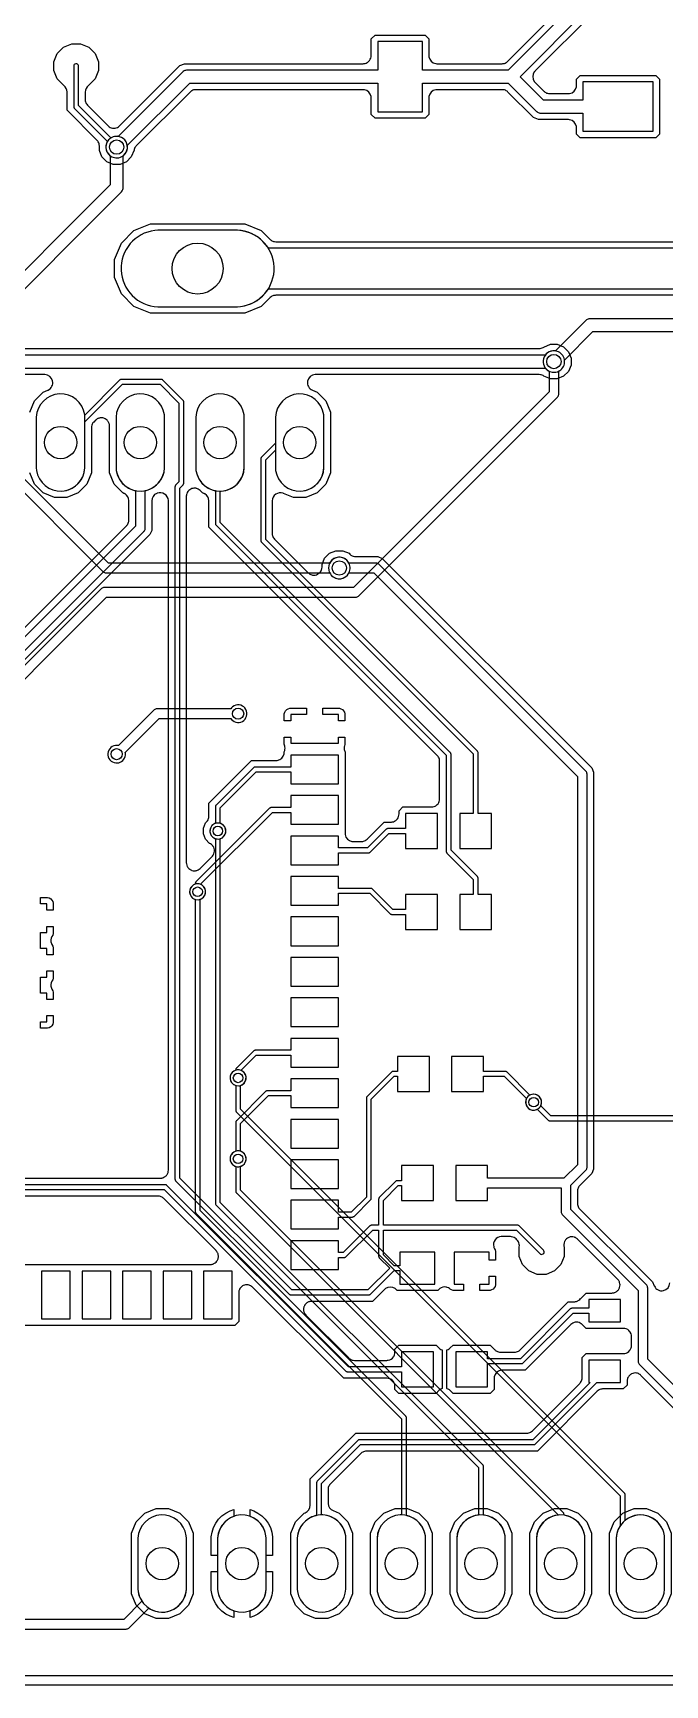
# Model space of a CAD drawing. Header units: millimetres. Extents: x 0 to 85.1, y 3.8 to 100.3.
# Drawn here: x 32.9 to 52.8, y 3.8 to 55.6 of the extents above; entities that cross this region are included whole.
import ezdxf

# ---------------------------------------------------------------- set-up
doc = ezdxf.new("R2010")
doc.units = ezdxf.units.MM

msp = doc.modelspace()

# ---------------------------------------------------------------- linework, layer by layer
at = {"layer": '16_copper'}
for points in [[(31.505, 46.458), (35.704, 50.656), (35.71, 50.664), (35.717, 50.671, 0.132344), (35.761, 50.768), (35.761, 50.776, 0.018059), (35.762, 50.791), (35.763, 50.8), (35.763, 51.801), (35.783, 51.816, 1), (35.337, 52.324), (35.306, 52.293, 0.414214), (35.337, 51.816), (35.357, 51.801), (35.357, 50.884), (31.158, 46.686)], [(63.551, 46.685), (50.419, 46.685), (50.409, 46.684), (50.399, 46.684, 0.132342), (50.3, 46.647), (50.294, 46.641, 0.018024), (50.282, 46.632), (50.275, 46.626), (49.323, 45.673), (49.298, 45.677, 0.816683), (49.124, 45.037), (49.124, 44.386), (42.99, 38.252), (35.179, 38.252), (35.173, 38.252), (35.168, 38.252, 0.153128), (35.083, 38.218), (35.071, 38.208), (30.372, 33.509)], [(30.632, 33.338), (35.242, 37.948), (43.053, 37.948), (43.059, 37.948), (43.064, 37.948, 0.153128), (43.149, 37.982), (43.161, 37.992), (49.384, 44.215), (49.387, 44.22), (49.392, 44.224, 0.153125), (49.428, 44.307), (49.428, 44.323), (49.428, 45.037), (49.464, 45.058, 0.26795), (49.614, 45.361), (49.61, 45.386), (50.503, 46.279), (63.551, 46.279)], [(32.04, 41.845), (35.131, 38.754), (35.136, 38.751), (35.14, 38.746, 0.153125), (35.223, 38.71), (35.239, 38.71), (42.243, 38.71), (42.264, 38.674, 0.26795), (42.567, 38.525), (42.611, 38.53, 1), (42.479, 39.194), (42.436, 39.182, 0.196426), (42.243, 39.014), (35.302, 39.014), (32.064, 42.253)], [(71.088, 21.666), (49.181, 21.666), (48.863, 21.984), (48.873, 22.002, 1), (48.409, 22.194), (48.397, 22.157, 0.612798), (48.737, 21.866), (48.755, 21.876), (49.095, 21.536), (49.102, 21.531), (49.108, 21.526, 0.087651), (49.133, 21.516), (49.14, 21.515), (49.149, 21.514), (71.12, 21.514)], [(26.63, 5.563), (35.847, 5.563), (35.853, 5.563), (35.858, 5.563, 0.153128), (35.943, 5.597), (35.955, 5.607), (36.57, 6.222), (36.598, 6.204, 0.566493), (37.752, 6.821), (37.752, 8.419), (37.745, 8.494, 0.906347), (36.228, 8.419), (36.228, 6.821), (36.235, 6.746, 0.098491), (36.336, 6.466), (36.354, 6.438), (35.784, 5.867), (26.693, 5.867)]]:
    msp.add_lwpolyline(points, format="xyb", dxfattribs=at)
for points in [[(39.441, 47.067, 0.924391), (39.347, 49.46), (36.853, 49.46), (36.759, 49.453, 0.924391), (36.853, 47.06), (39.347, 47.06)], [(33.914, 41.282, 0.357806), (34.564, 42), (34.564, 43.598), (34.557, 43.673, 0.906347), (33.04, 43.598), (33.04, 42), (33.047, 41.925, 0.385742), (33.839, 41.275)], [(36.414, 41.282, 0.357806), (37.064, 42), (37.064, 43.598), (37.057, 43.673, 0.906347), (35.54, 43.598), (35.54, 42), (35.547, 41.925, 0.385742), (36.339, 41.275)], [(38.914, 41.282, 0.357806), (39.564, 42), (39.564, 43.598), (39.557, 43.673, 0.906347), (38.04, 43.598), (38.04, 42), (38.047, 41.925, 0.385742), (38.839, 41.275)], [(41.414, 41.282, 0.357806), (42.064, 42), (42.064, 43.598), (42.057, 43.673, 0.906347), (40.54, 43.598), (40.54, 42), (40.547, 41.925, 0.385742), (41.339, 41.275)], [(35.624, 32.752, 0.368919), (35.835, 33.042), (35.83, 33.074), (36.893, 34.138), (39.141, 34.138), (39.16, 34.111, 1), (39.58, 34.469), (39.549, 34.5, 0.414214), (39.16, 34.469), (39.141, 34.442), (36.83, 34.442), (36.824, 34.442), (36.819, 34.442, 0.153128), (36.734, 34.408), (36.722, 34.398), (35.614, 33.29), (35.582, 33.295, 1), (35.538, 32.745), (35.582, 32.745)], [(47.102, 6.103, 0.357806), (47.752, 6.821), (47.752, 8.419), (47.745, 8.494, 0.330355), (47.102, 9.137), (47.066, 9.14), (47.066, 10.668), (47.065, 10.676), (47.064, 10.685, 0.087654), (47.054, 10.709), (47.049, 10.715), (47.044, 10.722), (38.811, 18.955), (38.811, 30.369), (38.831, 30.375, 1), (38.639, 30.839), (38.604, 30.821, 0.612802), (38.639, 30.375), (38.659, 30.369), (38.659, 18.923), (38.66, 18.915), (38.661, 18.906, 0.087654), (38.671, 18.882), (38.676, 18.876), (38.681, 18.869), (46.914, 10.636), (46.914, 9.14), (46.878, 9.137, 0.357806), (46.228, 8.419), (46.228, 6.821), (46.235, 6.746, 0.385742), (47.027, 6.096)], [(44.602, 6.103, 0.357806), (45.252, 6.821), (45.252, 8.419), (45.245, 8.494, 0.303346), (44.675, 9.122), (44.653, 9.126), (44.653, 12.192), (44.652, 12.2), (44.651, 12.209, 0.087654), (44.641, 12.233), (44.636, 12.239), (44.631, 12.246), (38.176, 18.701), (38.176, 28.464), (38.196, 28.47, 1), (38.004, 28.934), (37.969, 28.916, 0.612802), (38.004, 28.47), (38.024, 28.464), (38.024, 18.669), (38.025, 18.661), (38.026, 18.652, 0.087654), (38.036, 18.628), (38.041, 18.622), (38.046, 18.615), (44.501, 12.16), (44.501, 9.144), (44.453, 9.144, 0.385743), (43.728, 8.419), (43.728, 6.821), (43.735, 6.746, 0.385742), (44.527, 6.096)], [(52.102, 6.103, 0.357806), (52.752, 6.821), (52.752, 8.419), (52.745, 8.494, 0.566493), (51.536, 8.995), (51.511, 8.975), (51.511, 9.779), (51.51, 9.787), (51.509, 9.796, 0.087654), (51.499, 9.82), (51.494, 9.826), (51.489, 9.833), (39.446, 21.876), (39.446, 22.622), (39.466, 22.628, 1), (39.274, 23.092), (39.239, 23.074, 0.612802), (39.274, 22.628), (39.294, 22.622), (39.294, 21.844), (39.295, 21.836), (39.296, 21.827, 0.087654), (39.306, 21.803), (39.311, 21.797), (39.316, 21.79), (51.359, 9.747), (51.359, 8.809), (51.336, 8.774, 0.123338), (51.228, 8.419), (51.228, 6.821), (51.235, 6.746, 0.385742), (52.027, 6.096)], [(49.602, 6.103, 0.357806), (50.252, 6.821), (50.252, 8.419), (50.245, 8.494, 0.303346), (49.675, 9.122), (49.606, 9.136, 0.171729), (49.594, 9.185), (49.589, 9.191), (49.584, 9.198), (39.446, 19.336), (39.446, 20.082), (39.466, 20.088, 1), (39.274, 20.552), (39.239, 20.534, 0.612802), (39.274, 20.088), (39.294, 20.082), (39.294, 19.304), (39.295, 19.296), (39.296, 19.287, 0.087654), (39.306, 19.263), (39.311, 19.257), (39.316, 19.25), (49.425, 9.141), (49.378, 9.137, 0.357806), (48.728, 8.419), (48.728, 6.821), (48.735, 6.746, 0.385742), (49.527, 6.096)], [(39.602, 6.103, 0.357806), (40.252, 6.821), (40.252, 8.419), (40.245, 8.494, 0.906347), (38.728, 8.419), (38.728, 6.821), (38.735, 6.746, 0.385742), (39.527, 6.096)], [(42.102, 6.103, 0.357806), (42.752, 6.821), (42.752, 8.419), (42.745, 8.494, 0.906347), (41.228, 8.419), (41.228, 6.821), (41.235, 6.746, 0.385742), (42.027, 6.096)]]:
    msp.add_lwpolyline(points, format="xyb", close=True, dxfattribs=at)
at = {"layer": '1_copper'}
for points in [[(50.536, 56.309), (48.687, 54.46), (48.674, 54.444), (48.661, 54.43, 0.325016), (48.661, 54.131), (48.687, 54.101, 0.000439), (48.687, 54.1), (48.965, 53.823), (48.979, 53.81), (48.994, 53.797, 0.118893), (49.104, 53.751), (49.144, 53.748, 0.000218), (49.144, 53.748), (49.731, 53.748), (49.751, 53.75), (49.77, 53.751, 0.325016), (49.982, 53.962), (49.985, 54.002, 0.00044), (49.985, 54.002), (49.985, 54.2), (50.105, 54.32), (52.475, 54.32), (52.595, 54.2), (52.595, 52.48), (52.475, 52.36), (50.105, 52.36), (49.985, 52.48), (49.985, 52.678), (49.984, 52.697), (49.982, 52.717, 0.325016), (49.771, 52.929), (49.731, 52.932, 0.00044), (49.731, 52.932), (48.789, 52.932), (48.639, 52.994), (47.835, 53.797), (47.82, 53.81), (47.806, 53.823, 0.118893), (47.696, 53.869), (47.656, 53.872, 0.000218), (47.656, 53.872), (45.609, 53.872), (45.589, 53.87), (45.57, 53.869, 0.325016), (45.358, 53.658), (45.355, 53.618, 0.00044), (45.355, 53.618), (45.355, 53.095), (45.235, 52.975), (43.665, 52.975), (43.545, 53.095), (43.545, 53.618), (43.544, 53.637), (43.542, 53.657, 0.325016), (43.331, 53.869), (43.291, 53.872, 0.00044), (43.291, 53.872), (38.044, 53.872), (38.025, 53.87), (38.005, 53.869, 0.118891), (37.895, 53.823), (37.865, 53.798), (37.865, 53.797), (37.865, 53.797), (36.177, 52.11), (36.164, 52.094), (36.151, 52.08, 0.115186), (36.106, 51.97), (36.106, 51.97), (36.02, 51.763), (35.867, 51.61), (35.668, 51.528), (35.452, 51.528), (35.253, 51.61), (35.1, 51.763), (35.017, 51.962), (35.017, 52.11), (35.016, 52.129), (35.014, 52.149, 0.118891), (34.969, 52.259), (34.943, 52.289), (34.943, 52.289), (34.943, 52.289), (34.009, 53.224), (34.009, 53.794), (34.008, 53.803, 0.224707), (33.904, 53.999), (33.903, 54), (33.692, 54.211), (33.585, 54.47), (33.585, 54.75), (33.692, 55.009), (33.891, 55.208), (34.15, 55.315), (34.43, 55.315), (34.689, 55.208), (34.888, 55.009), (34.995, 54.75), (34.995, 54.47), (34.888, 54.211), (34.677, 54), (34.676, 54, 0.240727), (34.571, 53.794), (34.571, 53.562), (34.573, 53.542), (34.574, 53.523, 0.118894), (34.62, 53.413), (34.645, 53.382, 0.000217), (34.646, 53.382), (35.291, 52.737), (35.305, 52.725), (35.321, 52.711, 0.078613), (35.391, 52.675), (35.391, 52.675), (35.392, 52.675, 0.157756), (35.548, 52.675), (35.548, 52.675), (35.548, 52.675, 0.078613), (35.619, 52.711), (35.649, 52.737, 0.000439), (35.65, 52.737), (37.539, 54.626), (37.689, 54.688), (43.291, 54.688), (43.311, 54.69), (43.33, 54.691, 0.11867), (43.44, 54.737), (43.454, 54.749), (43.47, 54.762, 0.158654), (43.542, 54.902), (43.545, 54.942, 0.00044), (43.545, 54.942), (43.545, 55.465), (43.665, 55.585), (45.235, 55.585), (45.355, 55.465), (45.355, 54.942), (45.357, 54.921), (45.358, 54.903, 0.325016), (45.569, 54.691), (45.609, 54.688, 0.00044), (45.609, 54.688), (47.656, 54.688), (47.675, 54.69), (47.695, 54.691, 0.118891), (47.805, 54.737), (47.835, 54.762), (47.835, 54.763), (47.835, 54.763), (49.707, 56.635)], [(49.987, 56.624), (47.846, 54.483), (45.15, 54.483), (45.15, 55.38), (43.75, 55.38), (43.75, 54.483), (37.77, 54.483), (37.76, 54.482), (37.75, 54.482, 0.132342), (37.651, 54.445), (37.645, 54.439, 0.018024), (37.633, 54.43), (37.626, 54.424), (35.607, 52.404), (35.582, 52.408, 0.131654), (35.41, 52.373), (35.381, 52.357), (34.366, 53.372), (34.366, 54.61), (34.363, 54.632, 0.866051), (34.214, 54.61), (34.214, 53.34), (34.215, 53.332), (34.216, 53.323, 0.087654), (34.226, 53.299), (34.231, 53.293), (34.236, 53.286), (35.273, 52.249), (35.257, 52.22, 0.577352), (35.582, 51.733), (35.626, 51.738, 0.376374), (35.898, 52.092), (35.894, 52.117), (37.854, 54.077), (43.75, 54.077), (43.75, 53.18), (45.15, 53.18), (45.15, 54.077), (47.846, 54.077), (48.726, 53.196), (48.734, 53.19), (48.741, 53.183, 0.132344), (48.838, 53.139), (48.846, 53.139, 0.018059), (48.861, 53.138), (48.87, 53.137), (50.19, 53.137), (50.19, 52.565), (52.39, 52.565), (52.39, 54.115), (50.19, 54.115), (50.19, 53.543), (48.954, 53.543), (48.217, 54.28), (50.334, 56.396)], [(58.587, 47.42), (40.553, 47.42), (40.533, 47.418), (40.514, 47.417, 0.118891), (40.403, 47.372), (40.373, 47.346), (40.373, 47.346), (40.373, 47.346), (40.096, 47.069), (39.58, 46.855), (36.62, 46.855), (36.104, 47.069), (35.709, 47.464), (35.495, 47.98), (35.495, 48.54), (35.709, 49.056), (36.104, 49.451), (36.62, 49.665), (39.58, 49.665), (40.096, 49.451), (40.373, 49.174), (40.388, 49.162), (40.403, 49.149, 0.118893), (40.513, 49.103), (40.552, 49.1, 0.000218), (40.553, 49.1), (58.587, 49.1)], [(58.42, 48.895), (40.319, 48.895), (40.299, 48.927, 0.240079), (39.347, 49.46), (36.853, 49.46), (36.759, 49.453, 0.924391), (36.853, 47.06), (39.347, 47.06), (39.441, 47.067, 0.219407), (40.299, 47.593), (40.319, 47.625), (58.42, 47.625)], [(22.733, 45.136), (49.007, 45.136), (49.022, 45.116, 0.233168), (49.298, 45.002), (49.342, 45.007, 1), (49.21, 45.671), (49.167, 45.659, 0.131653), (49.022, 45.562), (49.007, 45.542), (22.817, 45.542)], [(23.007, 45.747), (48.812, 45.747), (48.831, 45.749), (48.851, 45.75, 0.115185), (48.961, 45.796), (48.961, 45.796), (49.168, 45.881), (49.384, 45.881), (49.583, 45.799), (49.736, 45.646), (49.818, 45.447), (49.818, 45.231), (49.736, 45.032), (49.583, 44.879), (49.384, 44.797), (49.168, 44.797), (48.961, 44.882), (48.961, 44.882, 0.118225), (48.852, 44.928), (48.812, 44.931, 0.000218), (48.812, 44.931), (41.799, 44.931), (41.789, 44.93, 0.804497), (41.702, 44.442), (41.85, 44.381), (42.122, 44.109), (42.269, 43.753), (42.269, 41.845), (42.122, 41.489), (41.85, 41.217), (41.494, 41.07), (41.11, 41.07), (40.791, 41.202), (40.782, 41.205, 0.522178), (40.44, 40.967), (40.44, 39.946), (40.442, 39.926), (40.443, 39.907, 0.118894), (40.489, 39.797), (40.514, 39.766), (40.515, 39.766), (40.515, 39.766), (41.569, 38.712), (41.584, 38.698), (41.599, 38.686), (41.599, 38.686), (41.599, 38.686, 0.118003), (41.708, 38.641), (41.708, 38.641), (41.709, 38.641, 0.157979), (41.863, 38.665), (41.863, 38.665), (41.863, 38.665, 0.039027), (41.897, 38.686), (41.897, 38.686), (41.897, 38.686), (41.91, 38.696), (41.928, 38.711, 0.078834), (41.975, 38.776), (41.982, 38.792), (41.99, 38.812), (41.99, 38.812), (41.99, 38.812, 0.039025), (41.999, 38.851), (41.999, 38.851), (41.999, 38.851), (42.003, 38.891, 0.000658), (42.003, 38.891), (42.003, 38.97), (42.085, 39.169), (42.238, 39.322), (42.437, 39.404), (42.653, 39.404), (42.852, 39.322), (42.88, 39.294, 0.158205), (43.02, 39.223), (43.06, 39.219, 0.000218), (43.06, 39.219), (43.759, 39.219), (43.89, 39.165), (50.468, 32.587), (50.522, 32.456), (50.522, 19.995), (50.468, 19.864), (50.089, 19.484), (50.076, 19.469), (50.063, 19.455, 0.118893), (50.018, 19.345), (50.014, 19.305, 0.000218), (50.014, 19.305), (50.014, 18.922), (50.016, 18.902), (50.017, 18.883, 0.118891), (50.063, 18.773), (50.089, 18.743), (50.089, 18.743), (50.089, 18.743), (52.373, 16.458), (52.424, 16.335), (52.428, 16.327, 0.804454), (52.913, 16.433)], [(32.835, 43.753), (32.982, 44.109), (33.254, 44.381), (33.402, 44.442), (33.411, 44.447, 0.8045), (33.305, 44.931), (31.799, 44.931)], [(26.781, 31.097), (35.87, 40.186), (35.883, 40.201), (35.896, 40.215, 0.118893), (35.941, 40.325), (35.945, 40.365, 0.000218), (35.945, 40.365), (35.945, 40.969), (35.944, 40.978, 0.249911), (35.824, 41.185), (35.815, 41.189, 0.026841), (35.788, 41.203), (35.754, 41.217), (35.482, 41.489), (35.335, 41.845), (35.335, 43.321), (35.334, 43.338), (35.332, 43.361, 0.039468), (35.323, 43.4), (35.316, 43.417), (35.307, 43.436), (35.307, 43.436), (35.307, 43.436), (35.298, 43.451), (35.287, 43.47, 0.00022), (35.287, 43.47), (35.275, 43.484), (35.261, 43.5, 0.078834), (35.197, 43.547), (35.177, 43.556), (35.16, 43.563), (35.16, 43.563), (35.16, 43.563, 0.118223), (35.042, 43.572), (35.021, 43.567), (35.003, 43.563), (35.003, 43.563), (35.003, 43.563), (34.983, 43.555), (34.966, 43.548), (34.966, 43.548), (34.966, 43.548, 0.039248), (34.932, 43.527), (34.902, 43.501), (34.902, 43.501), (34.901, 43.501), (34.843, 43.443, 0.158205), (34.772, 43.303), (34.769, 43.263, 0.000218), (34.769, 43.263), (34.769, 41.845), (34.622, 41.489), (34.35, 41.217), (33.994, 41.07), (33.61, 41.07), (33.254, 41.217), (32.982, 41.489), (32.835, 41.845)], [(31.718, 19.712), (36.93, 19.712), (36.949, 19.714), (36.969, 19.715, 0.018066), (36.989, 19.72), (37.008, 19.724), (37.008, 19.725), (37.008, 19.725, 0.078614), (37.079, 19.761), (37.093, 19.773), (37.109, 19.786, 0.039688), (37.135, 19.817), (37.145, 19.832), (37.156, 19.85, 0.079053), (37.181, 19.926), (37.184, 19.966, 0.00044), (37.184, 19.966), (37.184, 40.975), (37.183, 40.985, 0.493092), (36.833, 41.21), (36.816, 41.203, 0.303312), (36.659, 40.969), (36.659, 40.041), (36.605, 39.91), (27.287, 30.591)], [(54.598, 11.658), (52.222, 14.033), (52.222, 16.256), (52.222, 16.262), (52.222, 16.267, 0.153128), (52.188, 16.352), (52.178, 16.364), (49.809, 18.732), (49.809, 19.495), (50.273, 19.958), (50.276, 19.963), (50.281, 19.967, 0.153125), (50.317, 20.05), (50.317, 20.066), (50.317, 32.385), (50.317, 32.391), (50.317, 32.396, 0.153128), (50.283, 32.481), (50.273, 32.493), (43.796, 38.97), (43.791, 38.973), (43.787, 38.978, 0.153125), (43.704, 39.014), (43.688, 39.014), (42.847, 39.014), (42.826, 39.05, 1), (42.264, 38.674), (42.291, 38.639, 0.531439), (42.847, 38.71), (43.625, 38.71), (50.013, 32.322), (50.013, 20.129), (49.594, 19.71), (47.197, 19.71), (47.197, 20.108), (46.197, 20.108), (46.197, 19.008), (47.197, 19.008), (47.197, 19.406), (49.505, 19.406), (49.505, 18.669), (49.505, 18.663), (49.505, 18.658, 0.153128), (49.539, 18.573), (49.549, 18.561), (51.918, 16.193), (51.918, 13.97), (51.918, 13.964), (51.918, 13.959, 0.153128), (51.952, 13.874), (51.962, 13.862), (54.338, 11.487)], [(31.496, 19.355), (37.052, 19.355), (42.745, 13.662), (42.752, 13.657), (42.758, 13.652, 0.087651), (42.783, 13.642), (42.79, 13.641), (42.799, 13.64), (44.497, 13.64), (44.497, 13.166), (45.497, 13.166), (45.497, 14.266), (44.497, 14.266), (44.497, 13.792), (42.831, 13.792), (37.138, 19.485), (37.131, 19.49), (37.125, 19.495, 0.087651), (37.1, 19.505), (37.093, 19.506), (37.084, 19.507), (31.528, 19.507)], [(28.023, 17.005), (38.499, 17.005), (38.519, 17.007), (38.539, 17.008, 0.039465), (38.578, 17.017), (38.595, 17.024), (38.614, 17.033), (38.614, 17.033), (38.614, 17.033), (38.63, 17.042), (38.648, 17.053, 0.078836), (38.704, 17.109), (38.714, 17.125), (38.725, 17.143, 0.000221), (38.725, 17.143), (38.734, 17.163), (38.741, 17.18), (38.741, 17.18), (38.741, 17.18, 0.039244), (38.75, 17.219), (38.751, 17.236), (38.753, 17.258, 0.000218), (38.753, 17.259), (38.752, 17.277), (38.75, 17.298, 0.039245), (38.741, 17.337), (38.741, 17.337), (38.741, 17.337, 0.039247), (38.726, 17.374), (38.716, 17.389), (38.705, 17.408, 0.00022), (38.705, 17.408), (38.679, 17.438, 0.000659), (38.679, 17.439), (37.042, 19.075), (37.027, 19.088), (37.012, 19.101, 0.118893), (36.902, 19.147), (36.863, 19.15, 0.000218), (36.862, 19.15), (31.38, 19.15)], [(54.058, 11.476), (52.009, 13.526), (51.994, 13.539), (51.979, 13.552), (51.978, 13.552), (51.978, 13.552, 0.118003), (51.869, 13.597), (51.869, 13.597), (51.869, 13.597, 0.157979), (51.714, 13.573), (51.714, 13.573), (51.714, 13.573, 0.039027), (51.68, 13.552), (51.68, 13.552), (51.68, 13.552), (51.666, 13.54), (51.65, 13.526, 0.118225), (51.588, 13.426), (51.588, 13.425), (51.588, 13.425, 0.039025), (51.578, 13.387), (51.578, 13.387), (51.578, 13.387), (51.575, 13.347, 0.000658), (51.575, 13.346), (51.575, 13.22), (51.455, 13.1), (50.818, 13.1), (50.798, 13.098), (50.779, 13.097, 0.118891), (50.669, 13.052), (50.638, 13.026), (50.638, 13.026), (50.638, 13.026), (48.761, 11.149), (43.402, 11.149), (43.382, 11.147), (43.363, 11.146, 0.118891), (43.253, 11.1), (43.222, 11.075), (43.222, 11.074), (43.222, 11.074), (42.266, 10.118), (42.253, 10.103), (42.24, 10.088, 0.118893), (42.194, 9.978), (42.191, 9.939, 0.000218), (42.191, 9.938), (42.191, 9.515), (42.192, 9.505, 0.292976), (42.348, 9.28), (42.538, 9.202), (42.81, 8.93), (42.957, 8.574), (42.957, 6.666), (42.81, 6.31), (42.538, 6.038), (42.182, 5.891), (41.798, 5.891), (41.442, 6.038), (41.17, 6.31), (41.023, 6.666), (41.023, 8.574), (41.17, 8.93), (41.442, 9.202), (41.472, 9.214, 0.303351), (41.629, 9.449), (41.629, 10.276), (43.064, 11.711), (48.423, 11.711), (48.443, 11.713), (48.462, 11.714, 0.118891), (48.572, 11.76), (48.603, 11.785), (48.603, 11.786), (48.603, 11.786), (50.091, 13.273), (50.103, 13.288), (50.116, 13.303, 0.118893), (50.162, 13.413), (50.165, 13.453, 0.000218), (50.165, 13.453), (50.165, 14.09), (50.285, 14.21), (51.459, 14.21), (51.478, 14.212), (51.498, 14.213, 0.199142), (51.664, 14.314), (51.673, 14.33), (51.685, 14.348, 0.079053), (51.709, 14.424), (51.713, 14.464, 0.00044), (51.713, 14.464), (51.713, 14.746), (51.711, 14.766), (51.71, 14.785, 0.079055), (51.685, 14.861), (51.676, 14.876), (51.664, 14.895, 0.199138), (51.499, 14.997), (51.459, 15, 0.00044), (51.459, 15), (50.285, 15), (50.166, 15.119), (50.151, 15.132), (50.136, 15.145, 0.078613), (50.065, 15.181), (50.065, 15.181), (50.065, 15.181, 0.157756), (49.909, 15.181), (49.908, 15.181), (49.908, 15.181, 0.078613), (49.837, 15.145), (49.807, 15.119, 0.000437), (49.807, 15.119), (48.376, 13.689), (47.656, 13.689), (47.636, 13.687), (47.617, 13.686, 0.325016), (47.405, 13.475), (47.402, 13.435, 0.00044), (47.402, 13.435), (47.402, 13.081), (47.282, 12.961), (46.112, 12.961), (46.027, 13.046), (46.012, 13.059), (45.997, 13.072, 0.079052), (45.926, 13.108), (45.923, 13.109), (45.923, 14.323), (45.925, 14.323, 0.079052), (45.996, 14.359), (46.026, 14.385, 0.000439), (46.027, 14.386), (46.112, 14.471), (47.282, 14.471), (47.427, 14.326), (47.442, 14.313), (47.457, 14.3, 0.118893), (47.567, 14.254), (47.607, 14.251, 0.000218), (47.607, 14.251), (48.038, 14.251), (48.058, 14.253), (48.077, 14.254, 0.118891), (48.187, 14.3), (48.218, 14.325), (48.218, 14.326), (48.218, 14.326), (49.729, 15.836), (49.911, 15.836), (49.931, 15.838), (49.95, 15.839, 0.07762), (50.026, 15.864), (50.042, 15.873), (50.06, 15.884, 0.07797), (50.116, 15.941), (50.117, 15.942), (50.285, 16.11), (51.097, 16.11), (51.117, 16.112), (51.137, 16.113, 0.039468), (51.176, 16.122), (51.193, 16.129), (51.212, 16.138), (51.212, 16.138), (51.213, 16.138), (51.228, 16.147), (51.246, 16.158, 0.039466), (51.277, 16.184), (51.289, 16.198), (51.303, 16.214, 0.00022), (51.303, 16.214), (51.312, 16.23), (51.323, 16.248, 0.000221), (51.324, 16.248), (51.332, 16.268), (51.339, 16.285), (51.339, 16.285), (51.339, 16.285, 0.157978), (51.339, 16.442), (51.339, 16.442), (51.339, 16.442, 0.039026), (51.324, 16.479), (51.324, 16.479), (51.324, 16.479, 0.039248), (51.303, 16.513), (51.277, 16.543, 0.000659), (51.277, 16.544), (50.021, 17.799), (50.014, 17.806, 0.090637), (49.929, 17.857), (49.92, 17.861, 0.368471), (49.615, 17.736), (49.612, 17.726, 0.176579), (49.6, 17.542), (49.6, 17.541), (49.6, 17.259), (49.493, 17), (49.294, 16.801), (49.035, 16.694), (48.755, 16.694), (48.496, 16.801), (48.297, 17), (48.19, 17.259), (48.19, 17.557), (48.19, 17.557, 0.078614), (48.19, 17.637), (48.188, 17.647, 0.139652), (48.119, 17.777), (48.091, 17.805, 0.158203), (47.951, 17.877), (47.912, 17.88, 0.000206), (47.911, 17.88), (47.636, 17.88), (47.629, 17.879), (47.623, 17.879, 0.476491), (47.391, 17.561), (47.394, 17.548), (47.396, 17.542), (47.398, 17.536, 0.036717), (47.416, 17.499), (47.433, 17.468), (47.447, 17.417), (47.447, 17.145), (47.247, 17.145), (47.247, 17.391), (46.147, 17.391), (46.147, 16.391), (46.443, 16.391), (46.443, 16.191), (46.121, 16.191), (46.07, 16.205), (46.021, 16.233), (46.015, 16.238), (46, 16.251, 0.078614), (45.93, 16.287), (45.929, 16.287), (45.929, 16.287), (45.911, 16.291), (45.891, 16.296, 0.198686), (45.702, 16.251), (45.702, 16.251), (45.702, 16.251), (45.671, 16.225, 0.000461), (45.671, 16.225), (45.632, 16.186), (44.362, 16.186), (44.324, 16.224), (44.309, 16.237), (44.295, 16.249), (44.294, 16.249), (44.294, 16.249, 0.324531), (43.996, 16.25), (43.966, 16.224, 0.000439), (43.965, 16.224), (43.829, 16.087), (43.829, 16.087), (43.589, 15.848), (41.678, 15.848), (41.658, 15.846), (41.639, 15.845, 0.039465), (41.6, 15.835), (41.583, 15.828), (41.563, 15.82), (41.563, 15.82), (41.563, 15.82), (41.547, 15.811), (41.529, 15.8, 0.118448), (41.452, 15.709), (41.443, 15.689), (41.437, 15.673), (41.437, 15.673), (41.437, 15.673), (41.432, 15.652), (41.427, 15.634, 0.078833), (41.427, 15.555), (41.432, 15.534), (41.436, 15.516), (41.436, 15.516), (41.436, 15.516), (41.445, 15.494), (41.451, 15.479, 0.039465), (41.472, 15.445), (41.498, 15.415, 0.000659), (41.498, 15.414), (42.841, 14.072), (42.856, 14.059), (42.871, 14.046, 0.118893), (42.981, 14), (43.02, 13.997, 0.000218), (43.021, 13.997), (44.038, 13.997), (44.058, 13.999), (44.077, 14, 0.199142), (44.243, 14.102), (44.253, 14.117), (44.264, 14.135, 0.079053), (44.289, 14.211), (44.292, 14.251, 0.00044), (44.292, 14.251), (44.292, 14.351), (44.412, 14.471), (45.582, 14.471), (45.667, 14.386), (45.684, 14.372), (45.697, 14.36), (45.697, 14.36), (45.698, 14.36, 0.078612), (45.768, 14.324), (45.771, 14.323), (45.771, 13.109), (45.769, 13.109, 0.079053), (45.698, 13.073), (45.668, 13.047, 0.000442), (45.667, 13.046), (45.582, 12.961), (44.412, 12.961), (44.292, 13.081), (44.292, 13.181, 0.36847), (44.078, 13.432), (44.038, 13.435, 0.00044), (44.038, 13.435), (42.683, 13.435), (39.824, 16.294), (39.808, 16.307), (39.794, 16.319), (39.793, 16.32), (39.793, 16.32, 0.118003), (39.684, 16.365), (39.684, 16.365), (39.684, 16.365, 0.157979), (39.529, 16.341), (39.529, 16.341), (39.529, 16.341, 0.039027), (39.495, 16.32), (39.495, 16.32), (39.495, 16.32), (39.481, 16.308), (39.465, 16.294, 0.118225), (39.403, 16.193), (39.403, 16.193), (39.403, 16.193, 0.039025), (39.393, 16.155), (39.393, 16.155), (39.393, 16.154), (39.39, 16.115, 0.000658), (39.39, 16.114), (39.39, 15.215), (39.27, 15.095), (28.024, 15.095)]]:
    msp.add_lwpolyline(points, format="xyb", dxfattribs=at)
for points in [[(43.481, 16.054), (43.49, 16.055, 0.087654), (43.514, 16.065), (43.52, 16.07), (43.527, 16.075), (44.267, 16.815), (44.447, 16.815), (44.447, 16.391), (45.547, 16.391), (45.547, 17.391), (44.447, 17.391), (44.447, 16.967), (44.267, 16.967), (43.93, 17.304), (43.93, 18.085), (48.101, 18.085), (48.841, 17.345), (48.859, 17.332, 0.866058), (48.949, 17.453), (48.187, 18.215), (48.18, 18.22), (48.174, 18.225, 0.087651), (48.149, 18.235), (48.142, 18.236), (48.133, 18.237), (43.93, 18.237), (43.93, 19.018), (44.394, 19.482), (44.497, 19.482), (44.497, 19.008), (45.497, 19.008), (45.497, 20.108), (44.497, 20.108), (44.497, 19.634), (44.362, 19.634), (44.354, 19.633), (44.345, 19.632, 0.087654), (44.321, 19.622), (44.315, 19.617), (44.308, 19.612), (43.8, 19.104), (43.795, 19.097), (43.79, 19.091, 0.087651), (43.78, 19.066), (43.779, 19.059), (43.778, 19.05), (43.778, 18.237), (43.561, 18.237), (43.553, 18.236), (43.544, 18.235, 0.087654), (43.52, 18.225), (43.514, 18.22), (43.507, 18.215), (42.668, 17.376), (42.52, 17.376), (42.52, 17.75), (41.02, 17.75), (41.02, 16.85), (42.52, 16.85), (42.52, 17.224), (42.7, 17.224), (42.708, 17.225), (42.717, 17.226, 0.087654), (42.741, 17.236), (42.747, 17.241), (42.754, 17.246), (43.593, 18.085), (43.778, 18.085), (43.778, 17.272), (43.779, 17.264), (43.78, 17.255, 0.087654), (43.79, 17.231), (43.795, 17.225), (43.8, 17.218), (44.127, 16.891), (43.441, 16.205), (41.053, 16.205), (37.541, 19.717), (37.541, 41.37), (37.646, 41.475), (37.651, 41.482), (37.656, 41.488, 0.087651), (37.666, 41.513), (37.667, 41.52), (37.668, 41.529), (37.668, 44.069), (37.667, 44.077), (37.666, 44.086, 0.087654), (37.656, 44.11), (37.651, 44.116), (37.646, 44.123), (37.011, 44.758), (37.004, 44.763), (36.998, 44.768, 0.087651), (36.973, 44.778), (36.966, 44.779), (36.957, 44.78), (35.707, 44.78), (35.699, 44.779), (35.69, 44.778, 0.087654), (35.666, 44.768), (35.66, 44.763), (35.653, 44.758), (34.558, 43.662), (34.557, 43.673, 0.906347), (33.04, 43.598), (33.04, 42), (33.047, 41.925, 0.906347), (34.564, 42), (34.564, 43.453), (35.739, 44.628), (36.925, 44.628), (37.516, 44.037), (37.516, 41.561), (37.411, 41.456), (37.406, 41.449), (37.401, 41.443, 0.087651), (37.391, 41.418), (37.39, 41.411), (37.389, 41.402), (37.389, 19.685), (37.39, 19.677), (37.391, 19.668, 0.087654), (37.401, 19.644), (37.406, 19.638), (37.411, 19.631), (40.967, 16.075), (40.974, 16.07), (40.98, 16.065, 0.087651), (41.005, 16.055), (41.012, 16.054), (41.021, 16.053), (43.473, 16.053)], [(26.736, 30.148, 0.450214), (26.991, 30.586), (36.41, 40.004), (36.413, 40.009), (36.418, 40.013, 0.153125), (36.454, 40.096), (36.454, 40.112), (36.454, 41.29), (36.487, 41.297, 0.330355), (37.064, 42), (37.064, 43.598), (37.057, 43.673, 0.906347), (35.54, 43.598), (35.54, 42), (35.547, 41.925, 0.303346), (36.117, 41.297), (36.15, 41.29), (36.15, 40.175), (26.776, 30.801), (26.736, 30.812, 1), (26.604, 30.148), (26.648, 30.143), (26.692, 30.143)], [(47.324, 28.617), (46.9, 28.617), (46.9, 29.122), (46.899, 29.13), (46.898, 29.139, 0.087654), (46.888, 29.163), (46.883, 29.169), (46.878, 29.176), (46.05, 30.004), (46.05, 33.02), (46.049, 33.028), (46.048, 33.037, 0.087654), (46.038, 33.061), (46.033, 33.067), (46.028, 33.074), (38.811, 40.291), (38.811, 41.275), (38.839, 41.275, 0.385743), (39.564, 42), (39.564, 43.598), (39.557, 43.673, 0.906347), (38.04, 43.598), (38.04, 42), (38.047, 41.925, 0.303346), (38.617, 41.297), (38.659, 41.289), (38.659, 40.259), (38.66, 40.251), (38.661, 40.242, 0.087654), (38.671, 40.218), (38.676, 40.212), (38.681, 40.205), (45.898, 32.988), (45.898, 29.972), (45.899, 29.964), (45.9, 29.955, 0.087654), (45.91, 29.931), (45.915, 29.925), (45.92, 29.918), (46.748, 29.09), (46.748, 28.617), (46.324, 28.617), (46.324, 27.517), (47.324, 27.517)], [(47.324, 31.157), (46.9, 31.157), (46.9, 33.059), (46.899, 33.067), (46.898, 33.076, 0.087654), (46.888, 33.1), (46.883, 33.106), (46.878, 33.113), (40.235, 39.756), (40.235, 42.259), (40.54, 42.564), (40.54, 42), (40.547, 41.925, 0.906347), (42.064, 42), (42.064, 43.598), (42.057, 43.673, 0.906347), (40.54, 43.598), (40.54, 42.78), (40.105, 42.345), (40.1, 42.338), (40.095, 42.332, 0.087651), (40.085, 42.307), (40.084, 42.3), (40.083, 42.291), (40.083, 39.724), (40.084, 39.716), (40.085, 39.707, 0.087654), (40.095, 39.683), (40.1, 39.677), (40.105, 39.67), (46.748, 33.027), (46.748, 31.157), (46.324, 31.157), (46.324, 30.057), (47.324, 30.057)], [(38.019, 29.361), (38.039, 29.362, 0.039248), (38.078, 29.371), (38.078, 29.371), (38.078, 29.371, 0.078615), (38.149, 29.407), (38.179, 29.433, 0.000661), (38.18, 29.433), (38.555, 29.809), (38.562, 29.816, 0.357541), (38.581, 30.137), (38.575, 30.145, 0.11035), (38.482, 30.219), (38.478, 30.22), (38.349, 30.349), (38.28, 30.516), (38.28, 30.698), (38.349, 30.865), (38.379, 30.895, 0.158205), (38.451, 31.035), (38.454, 31.074, 0.000218), (38.454, 31.074), (38.454, 31.485), (39.79, 32.821), (40.561, 32.821), (40.581, 32.823), (40.6, 32.824, 0.325016), (40.812, 33.035), (40.815, 33.075), (40.815, 33.075), (40.815, 33.075), (40.815, 33.091), (40.817, 33.094, 0.158205), (40.841, 33.249), (40.838, 33.262), (40.836, 33.275), (40.82, 33.334), (40.82, 33.556), (41.02, 33.556), (41.02, 33.36), (42.52, 33.36), (42.52, 33.556), (42.72, 33.556), (42.72, 33.334), (42.704, 33.275, 0.111327), (42.7, 33.164), (42.701, 33.157), (42.705, 33.144), (42.708, 33.132, 0.036196), (42.723, 33.095), (42.725, 33.092), (42.725, 30.535), (42.727, 30.516), (42.728, 30.496, 0.325016), (42.939, 30.284), (42.979, 30.281, 0.00044), (42.979, 30.281), (43.24, 30.281), (43.26, 30.283), (43.279, 30.284, 0.118891), (43.389, 30.33), (43.42, 30.355), (43.42, 30.356), (43.42, 30.356), (43.953, 30.888), (44.165, 30.888), (44.185, 30.89), (44.204, 30.891, 0.079055), (44.28, 30.916), (44.296, 30.925), (44.314, 30.936, 0.000438), (44.314, 30.937), (44.328, 30.948), (44.344, 30.962, 0.158654), (44.416, 31.102), (44.419, 31.142, 0.00044), (44.419, 31.142), (44.419, 31.242), (44.539, 31.362), (45.439, 31.362), (45.458, 31.364), (45.478, 31.365, 0.079055), (45.554, 31.39), (45.569, 31.399), (45.588, 31.41, 0.079055), (45.644, 31.466), (45.654, 31.482), (45.665, 31.5, 0.079053), (45.69, 31.576), (45.693, 31.616, 0.00044), (45.693, 31.616), (45.693, 32.798), (45.691, 32.817), (45.69, 32.837, 0.118891), (45.644, 32.947), (45.619, 32.978), (45.618, 32.978), (45.618, 32.978), (38.454, 40.143), (38.454, 40.965), (38.453, 40.974, 0.260388), (38.324, 41.186), (38.315, 41.191, 0.017227), (38.297, 41.2), (38.254, 41.217), (38.18, 41.292, 0.078396), (38.116, 41.338), (38.116, 41.338), (38.116, 41.338, 0.039032), (38.079, 41.354), (38.079, 41.354), (38.079, 41.354), (38.061, 41.358), (38.04, 41.363, 0.118225), (37.922, 41.354), (37.922, 41.354), (37.922, 41.354, 0.078397), (37.851, 41.318), (37.851, 41.318), (37.851, 41.318, 0.078397), (37.795, 41.262), (37.795, 41.262), (37.795, 41.262, 0.078614), (37.759, 41.191), (37.754, 41.17), (37.749, 41.153), (37.749, 41.153), (37.749, 41.152), (37.746, 41.113, 0.000661), (37.746, 41.112), (37.746, 29.613), (37.748, 29.592), (37.749, 29.574, 0.078613), (37.774, 29.498), (37.774, 29.498), (37.774, 29.498), (37.783, 29.483), (37.794, 29.464), (37.795, 29.464), (37.795, 29.464, 0.078614), (37.851, 29.408), (37.869, 29.397), (37.884, 29.387), (37.885, 29.387), (37.885, 29.387), (37.905, 29.378), (37.921, 29.372), (37.921, 29.372), (37.921, 29.372, 0.078611), (38, 29.359)], [(38.794, 30.363, 0.726546), (38.831, 30.839), (38.811, 30.845), (38.811, 31.337), (39.938, 32.464), (41.02, 32.464), (41.02, 32.09), (42.52, 32.09), (42.52, 32.99), (41.02, 32.99), (41.02, 32.616), (39.906, 32.616), (39.898, 32.615), (39.889, 32.614, 0.087654), (39.865, 32.604), (39.859, 32.599), (39.852, 32.594), (38.681, 31.423), (38.676, 31.416), (38.671, 31.41, 0.087651), (38.661, 31.385), (38.66, 31.378), (38.659, 31.369), (38.659, 30.845), (38.639, 30.839, 0.854082), (38.755, 30.357)], [(38.159, 28.458, 0.66818), (38.231, 28.916), (38.196, 28.934), (38.188, 28.936), (40.446, 31.194), (41.02, 31.194), (41.02, 30.82), (42.52, 30.82), (42.52, 31.72), (41.02, 31.72), (41.02, 31.346), (40.414, 31.346), (40.406, 31.345), (40.397, 31.344, 0.087654), (40.373, 31.334), (40.367, 31.329), (40.36, 31.324), (38.046, 29.01), (38.041, 29.003), (38.036, 28.997, 0.087651), (38.026, 28.972), (38.025, 28.965), (38.024, 28.956), (38.024, 28.94), (38.004, 28.934), (37.969, 28.916, 0.788336), (38.12, 28.452)], [(42.52, 29.924), (43.462, 29.924), (43.47, 29.925), (43.479, 29.926, 0.087654), (43.503, 29.936), (43.509, 29.941), (43.516, 29.946), (44.101, 30.531), (44.624, 30.531), (44.624, 30.057), (45.624, 30.057), (45.624, 31.157), (44.624, 31.157), (44.624, 30.683), (44.069, 30.683), (44.061, 30.682), (44.052, 30.681, 0.087654), (44.028, 30.671), (44.022, 30.666), (44.015, 30.661), (43.43, 30.076), (42.52, 30.076), (42.52, 30.45), (41.02, 30.45), (41.02, 29.55), (42.52, 29.55)], [(45.624, 28.617), (44.624, 28.617), (44.624, 28.143), (44.228, 28.143), (43.587, 28.784), (43.58, 28.789), (43.574, 28.794, 0.087651), (43.549, 28.804), (43.542, 28.805), (43.533, 28.806), (42.52, 28.806), (42.52, 29.18), (41.02, 29.18), (41.02, 28.28), (42.52, 28.28), (42.52, 28.654), (43.501, 28.654), (44.142, 28.013), (44.149, 28.008), (44.155, 28.003, 0.087651), (44.18, 27.993), (44.187, 27.992), (44.196, 27.991), (44.624, 27.991), (44.624, 27.517), (45.624, 27.517)], [(33.37, 26.724), (33.37, 26.92), (33.174, 26.92), (33.174, 27.42), (33.37, 27.42), (33.37, 27.616), (33.57, 27.616), (33.57, 27.394), (33.556, 27.343), (33.53, 27.297, 0.225412), (33.512, 27.08), (33.515, 27.074), (33.518, 27.067, 0.023395), (33.53, 27.043), (33.556, 26.997), (33.57, 26.946), (33.57, 26.724)], [(33.37, 25.324), (33.37, 25.52), (33.174, 25.52), (33.174, 26.02), (33.37, 26.02), (33.37, 26.216), (33.57, 26.216), (33.57, 25.994), (33.556, 25.943), (33.53, 25.897, 0.225415), (33.512, 25.68), (33.515, 25.674), (33.518, 25.667, 0.023396), (33.53, 25.643), (33.556, 25.597), (33.57, 25.546), (33.57, 25.324)], [(39.429, 22.616, 0.66818), (39.501, 23.074), (39.466, 23.092), (39.458, 23.094), (39.938, 23.574), (41.02, 23.574), (41.02, 23.2), (42.52, 23.2), (42.52, 24.1), (41.02, 24.1), (41.02, 23.726), (39.906, 23.726), (39.898, 23.725), (39.889, 23.724, 0.087654), (39.865, 23.714), (39.859, 23.709), (39.852, 23.704), (39.316, 23.168), (39.311, 23.161), (39.306, 23.155, 0.087651), (39.296, 23.13), (39.295, 23.123), (39.294, 23.114), (39.294, 23.098), (39.274, 23.092), (39.239, 23.074, 0.788336), (39.39, 22.61)], [(42.52, 18.494), (42.954, 18.494), (42.962, 18.495), (42.971, 18.496, 0.087654), (42.995, 18.506), (43.001, 18.511), (43.008, 18.516), (43.527, 19.035), (43.532, 19.042), (43.537, 19.048, 0.087651), (43.547, 19.073), (43.548, 19.08), (43.549, 19.089), (43.549, 22.193), (44.267, 22.911), (44.37, 22.911), (44.37, 22.437), (45.37, 22.437), (45.37, 23.537), (44.37, 23.537), (44.37, 23.063), (44.235, 23.063), (44.227, 23.062), (44.218, 23.061, 0.087654), (44.194, 23.051), (44.188, 23.046), (44.181, 23.041), (43.419, 22.279), (43.414, 22.272), (43.409, 22.266, 0.087651), (43.399, 22.241), (43.398, 22.234), (43.397, 22.225), (43.397, 19.121), (42.922, 18.646), (42.52, 18.646), (42.52, 19.02), (41.02, 19.02), (41.02, 18.12), (42.52, 18.12)], [(48.7, 21.854, 1), (48.582, 22.342), (48.545, 22.33), (48.527, 22.32), (47.806, 23.041), (47.799, 23.046), (47.793, 23.051, 0.087651), (47.768, 23.061), (47.761, 23.062), (47.752, 23.063), (47.07, 23.063), (47.07, 23.537), (46.07, 23.537), (46.07, 22.437), (47.07, 22.437), (47.07, 22.911), (47.72, 22.911), (48.419, 22.212), (48.409, 22.194, 0.560025), (48.661, 21.848)], [(39.429, 20.076, 0.726546), (39.466, 20.552), (39.446, 20.558), (39.446, 21.431), (40.319, 22.304), (41.02, 22.304), (41.02, 21.93), (42.52, 21.93), (42.52, 22.83), (41.02, 22.83), (41.02, 22.456), (40.287, 22.456), (40.279, 22.455), (40.27, 22.454, 0.087654), (40.246, 22.444), (40.24, 22.439), (40.233, 22.434), (39.316, 21.517), (39.311, 21.51), (39.306, 21.504, 0.087651), (39.296, 21.479), (39.295, 21.472), (39.294, 21.463), (39.294, 20.558), (39.274, 20.552, 0.854082), (39.39, 20.07)], [(47.197, 13.894), (48.26, 13.894), (48.268, 13.895), (48.277, 13.896, 0.087654), (48.301, 13.906), (48.307, 13.911), (48.314, 13.916), (49.877, 15.479), (50.37, 15.479), (50.37, 15.205), (51.37, 15.205), (51.37, 15.905), (50.37, 15.905), (50.37, 15.631), (49.845, 15.631), (49.837, 15.63), (49.828, 15.629, 0.087654), (49.804, 15.619), (49.798, 15.614), (49.791, 15.609), (48.228, 14.046), (47.197, 14.046), (47.197, 14.266), (46.197, 14.266), (46.197, 13.166), (47.197, 13.166)], [(42.102, 6.103, 0.357806), (42.752, 6.821), (42.752, 8.419), (42.745, 8.494, 0.357806), (42.027, 9.144), (41.986, 9.144), (41.986, 10.128), (43.212, 11.354), (48.645, 11.354), (48.653, 11.355), (48.662, 11.356, 0.087654), (48.686, 11.366), (48.692, 11.371), (48.699, 11.376), (50.628, 13.305), (51.37, 13.305), (51.37, 14.005), (50.37, 14.005), (50.37, 13.305), (50.412, 13.305), (48.613, 11.506), (43.18, 11.506), (43.172, 11.505), (43.163, 11.504, 0.087654), (43.139, 11.494), (43.133, 11.489), (43.126, 11.484), (41.856, 10.214), (41.851, 10.207), (41.846, 10.201, 0.087651), (41.836, 10.176), (41.835, 10.169), (41.834, 10.16), (41.834, 9.128), (41.805, 9.122, 0.330355), (41.228, 8.419), (41.228, 6.821), (41.235, 6.746, 0.385742), (42.027, 6.096)], [(37.102, 6.103, 0.357806), (37.752, 6.821), (37.752, 8.419), (37.745, 8.494, 0.906347), (36.228, 8.419), (36.228, 6.821), (36.235, 6.746, 0.385742), (37.027, 6.096)], [(38.528, 7.874), (38.528, 8.458), (38.552, 8.607), (38.598, 8.751), (38.667, 8.886), (38.756, 9.009), (38.863, 9.116), (38.986, 9.205), (39.121, 9.274), (39.236, 9.311), (39.236, 9.101), (39.233, 9.1, 0.303347), (38.728, 8.419), (38.728, 7.874)], [(40.252, 7.874), (40.252, 8.419), (40.245, 8.494, 0.276738), (39.747, 9.1), (39.744, 9.101), (39.744, 9.311), (39.859, 9.274), (39.994, 9.205), (40.117, 9.116), (40.224, 9.009), (40.313, 8.886), (40.382, 8.751), (40.428, 8.607), (40.452, 8.458), (40.452, 7.874)], [(44.602, 6.103, 0.357806), (45.252, 6.821), (45.252, 8.419), (45.245, 8.494, 0.906347), (43.728, 8.419), (43.728, 6.821), (43.735, 6.746, 0.385742), (44.527, 6.096)], [(47.102, 6.103, 0.357806), (47.752, 6.821), (47.752, 8.419), (47.745, 8.494, 0.906347), (46.228, 8.419), (46.228, 6.821), (46.235, 6.746, 0.385742), (47.027, 6.096)], [(49.602, 6.103, 0.357806), (50.252, 6.821), (50.252, 8.419), (50.245, 8.494, 0.906347), (48.728, 8.419), (48.728, 6.821), (48.735, 6.746, 0.385742), (49.527, 6.096)], [(52.102, 6.103, 0.357806), (52.752, 6.821), (52.752, 8.419), (52.745, 8.494, 0.906347), (51.228, 8.419), (51.228, 6.821), (51.235, 6.746, 0.385742), (52.027, 6.096)], [(39.121, 5.966), (38.986, 6.035), (38.863, 6.124), (38.756, 6.231), (38.667, 6.354), (38.598, 6.489), (38.552, 6.633), (38.528, 6.782), (38.528, 7.366), (38.728, 7.366), (38.728, 6.821), (38.735, 6.746, 0.276738), (39.233, 6.14), (39.236, 6.139), (39.236, 5.929)], [(39.744, 6.139), (39.747, 6.14, 0.303347), (40.252, 6.821), (40.252, 7.366), (40.452, 7.366), (40.452, 6.782), (40.437, 6.69), (40.437, 6.69), (40.437, 6.69), (40.428, 6.633), (40.382, 6.489), (40.313, 6.354), (40.268, 6.292), (40.268, 6.292), (40.267, 6.291), (40.224, 6.231), (40.117, 6.124), (39.994, 6.035), (39.859, 5.966), (39.744, 5.929)]]:
    msp.add_lwpolyline(points, format="xyb", close=True, dxfattribs=at)
for points in [[(40.82, 34.064), (40.82, 34.286), (40.834, 34.337), (40.86, 34.383), (40.897, 34.42), (40.943, 34.446), (40.994, 34.46), (41.516, 34.46), (41.516, 34.26), (41.02, 34.26), (41.02, 34.064)], [(42.52, 34.064), (42.52, 34.26), (42.024, 34.26), (42.024, 34.46), (42.546, 34.46), (42.597, 34.446), (42.643, 34.42), (42.68, 34.383), (42.706, 34.337), (42.72, 34.286), (42.72, 34.064)], [(33.37, 28.124), (33.37, 28.32), (33.174, 28.32), (33.174, 28.52), (33.396, 28.52), (33.447, 28.506), (33.493, 28.48), (33.53, 28.443), (33.556, 28.397), (33.57, 28.346), (33.57, 28.124)], [(42.52, 27.91), (41.02, 27.91), (41.02, 27.01), (42.52, 27.01)], [(42.52, 26.64), (41.02, 26.64), (41.02, 25.74), (42.52, 25.74)], [(42.52, 25.37), (41.02, 25.37), (41.02, 24.47), (42.52, 24.47)], [(33.174, 24.62), (33.37, 24.62), (33.37, 24.816), (33.57, 24.816), (33.57, 24.594), (33.556, 24.543), (33.53, 24.497), (33.493, 24.46), (33.447, 24.434), (33.396, 24.42), (33.174, 24.42)], [(42.52, 21.56), (41.02, 21.56), (41.02, 20.66), (42.52, 20.66)], [(42.52, 20.29), (41.02, 20.29), (41.02, 19.39), (42.52, 19.39)], [(34.105, 16.8), (33.205, 16.8), (33.205, 15.3), (34.105, 15.3)], [(35.375, 16.8), (34.475, 16.8), (34.475, 15.3), (35.375, 15.3)], [(36.645, 16.8), (35.745, 16.8), (35.745, 15.3), (36.645, 15.3)], [(37.915, 16.8), (37.015, 16.8), (37.015, 15.3), (37.915, 15.3)], [(39.185, 16.8), (38.285, 16.8), (38.285, 15.3), (39.185, 15.3)], [(46.951, 16.191), (46.951, 16.391), (47.247, 16.391), (47.247, 16.637), (47.447, 16.637), (47.447, 16.365), (47.433, 16.314), (47.407, 16.268), (47.37, 16.231), (47.324, 16.205), (47.273, 16.191)], [(36.798, 5.891), (36.442, 6.038), (36.17, 6.31), (36.023, 6.666), (36.023, 8.574), (36.17, 8.93), (36.442, 9.202), (36.798, 9.349), (37.182, 9.349), (37.538, 9.202), (37.81, 8.93), (37.957, 8.574), (37.957, 6.666), (37.81, 6.31), (37.538, 6.038), (37.182, 5.891)], [(44.298, 5.891), (43.942, 6.038), (43.67, 6.31), (43.523, 6.666), (43.523, 8.574), (43.67, 8.93), (43.942, 9.202), (44.298, 9.349), (44.682, 9.349), (45.038, 9.202), (45.31, 8.93), (45.457, 8.574), (45.457, 6.666), (45.31, 6.31), (45.038, 6.038), (44.682, 5.891)], [(46.798, 5.891), (46.442, 6.038), (46.17, 6.31), (46.023, 6.666), (46.023, 8.574), (46.17, 8.93), (46.442, 9.202), (46.798, 9.349), (47.182, 9.349), (47.538, 9.202), (47.81, 8.93), (47.957, 8.574), (47.957, 6.666), (47.81, 6.31), (47.538, 6.038), (47.182, 5.891)], [(49.298, 5.891), (48.942, 6.038), (48.67, 6.31), (48.523, 6.666), (48.523, 8.574), (48.67, 8.93), (48.942, 9.202), (49.298, 9.349), (49.682, 9.349), (50.038, 9.202), (50.31, 8.93), (50.457, 8.574), (50.457, 6.666), (50.31, 6.31), (50.038, 6.038), (49.682, 5.891)], [(51.798, 5.891), (51.442, 6.038), (51.17, 6.31), (51.023, 6.666), (51.023, 8.574), (51.17, 8.93), (51.442, 9.202), (51.798, 9.349), (52.182, 9.349), (52.538, 9.202), (52.81, 8.93), (52.957, 8.574), (52.957, 6.666), (52.81, 6.31), (52.538, 6.038), (52.182, 5.891)]]:
    msp.add_lwpolyline(points, close=True, dxfattribs=at)
msp.add_lwpolyline([(2.045, 4.11), (83.045, 4.11)], dxfattribs=at)
at = {"layer": 'drills_PTH'}
for centre, radius in [((38.1, 48.26), 0.8), ((33.802, 42.799), 0.508), ((36.302, 42.799), 0.508), ((38.802, 42.799), 0.508), ((41.302, 42.799), 0.508), ((36.99, 7.62), 0.508), ((39.49, 7.62), 0.508), ((41.99, 7.62), 0.508), ((44.49, 7.62), 0.508), ((46.99, 7.62), 0.508), ((49.49, 7.62), 0.508), ((51.99, 7.62), 0.508)]:
    msp.add_circle(centre, radius, dxfattribs=at)
at = {"layer": 'drills_via_1_16'}
for centre, radius in [((35.56, 52.07), 0.225), ((49.276, 45.339), 0.225), ((42.545, 38.862), 0.225), ((39.37, 34.29), 0.175), ((35.56, 33.02), 0.175), ((38.735, 30.607), 0.15), ((38.1, 28.702), 0.15), ((39.37, 22.86), 0.15), ((48.641, 22.098), 0.15), ((39.37, 20.32), 0.15)]:
    msp.add_circle(centre, radius, dxfattribs=at)
at = {"layer": 'outline'}
msp.add_lwpolyline([(0, 3.81), (85.141, 3.81), (85.141, 100.32), (0, 100.32), (0, 3.81)], close=True, dxfattribs=at)

doc.saveas('drawing.dxf')
